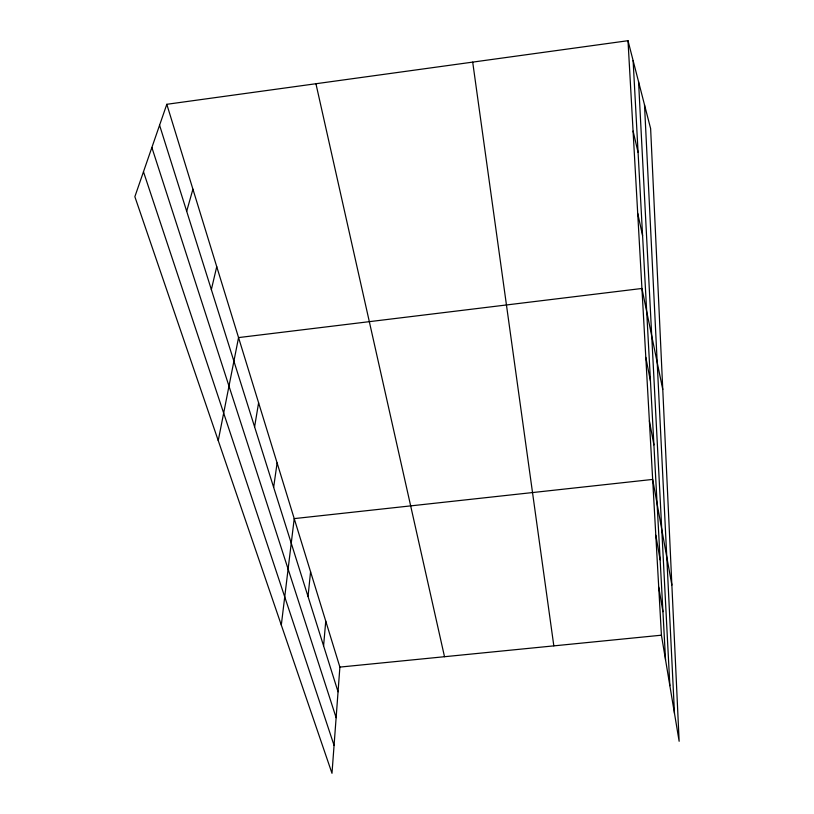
<?xml version="1.0" encoding="UTF-8"?>
<svg xmlns="http://www.w3.org/2000/svg" width="814" height="814" viewBox="0 0 814 814"><rect width="100%" height="100%" fill="white"/><g stroke="black" fill="none" stroke-linecap="round" stroke-linejoin="round"><path stroke-width="1.22" d="M166.809 104.294L339.886 667.093L331.99 773.3L134.859 196.693L166.809 104.294L628.001 40.7L650.63 128.602L679.141 741.279L661.426 635.195L628.001 40.7M323.585 645.868L325.753 621.133M308.028 596.469L310.572 571.774M281.308 625.05L294.23 518.61L652.675 479.426L671.876 585.062M273.646 487.321L277.106 462.952M254.589 426.851L258.608 402.798M218.244 440.598L238.553 337.586L641.931 288.471L662.769 389.458M211.355 289.591L216.738 266.646M186.681 211.274L192.918 189.194M339.886 667.093L661.426 635.195M143.478 171.754L334.066 745.359M151.872 147.487L336.131 717.673M159.575 125.214L338.054 691.798M633.089 131.095L638.074 152.33M315.934 83.73L444.515 656.715M637.708 213.339L642.582 235.622M645.807 357.387L650.457 381.054M649.379 420.828L653.917 444.912M655.809 535.286L660.134 559.829M658.719 587.067L662.942 611.69M472.7 62.118L553.825 645.868M633.109 60.551L665.547 659.839M638.563 81.715L669.861 685.673M644.505 104.813L674.48 713.339"/></g></svg>
